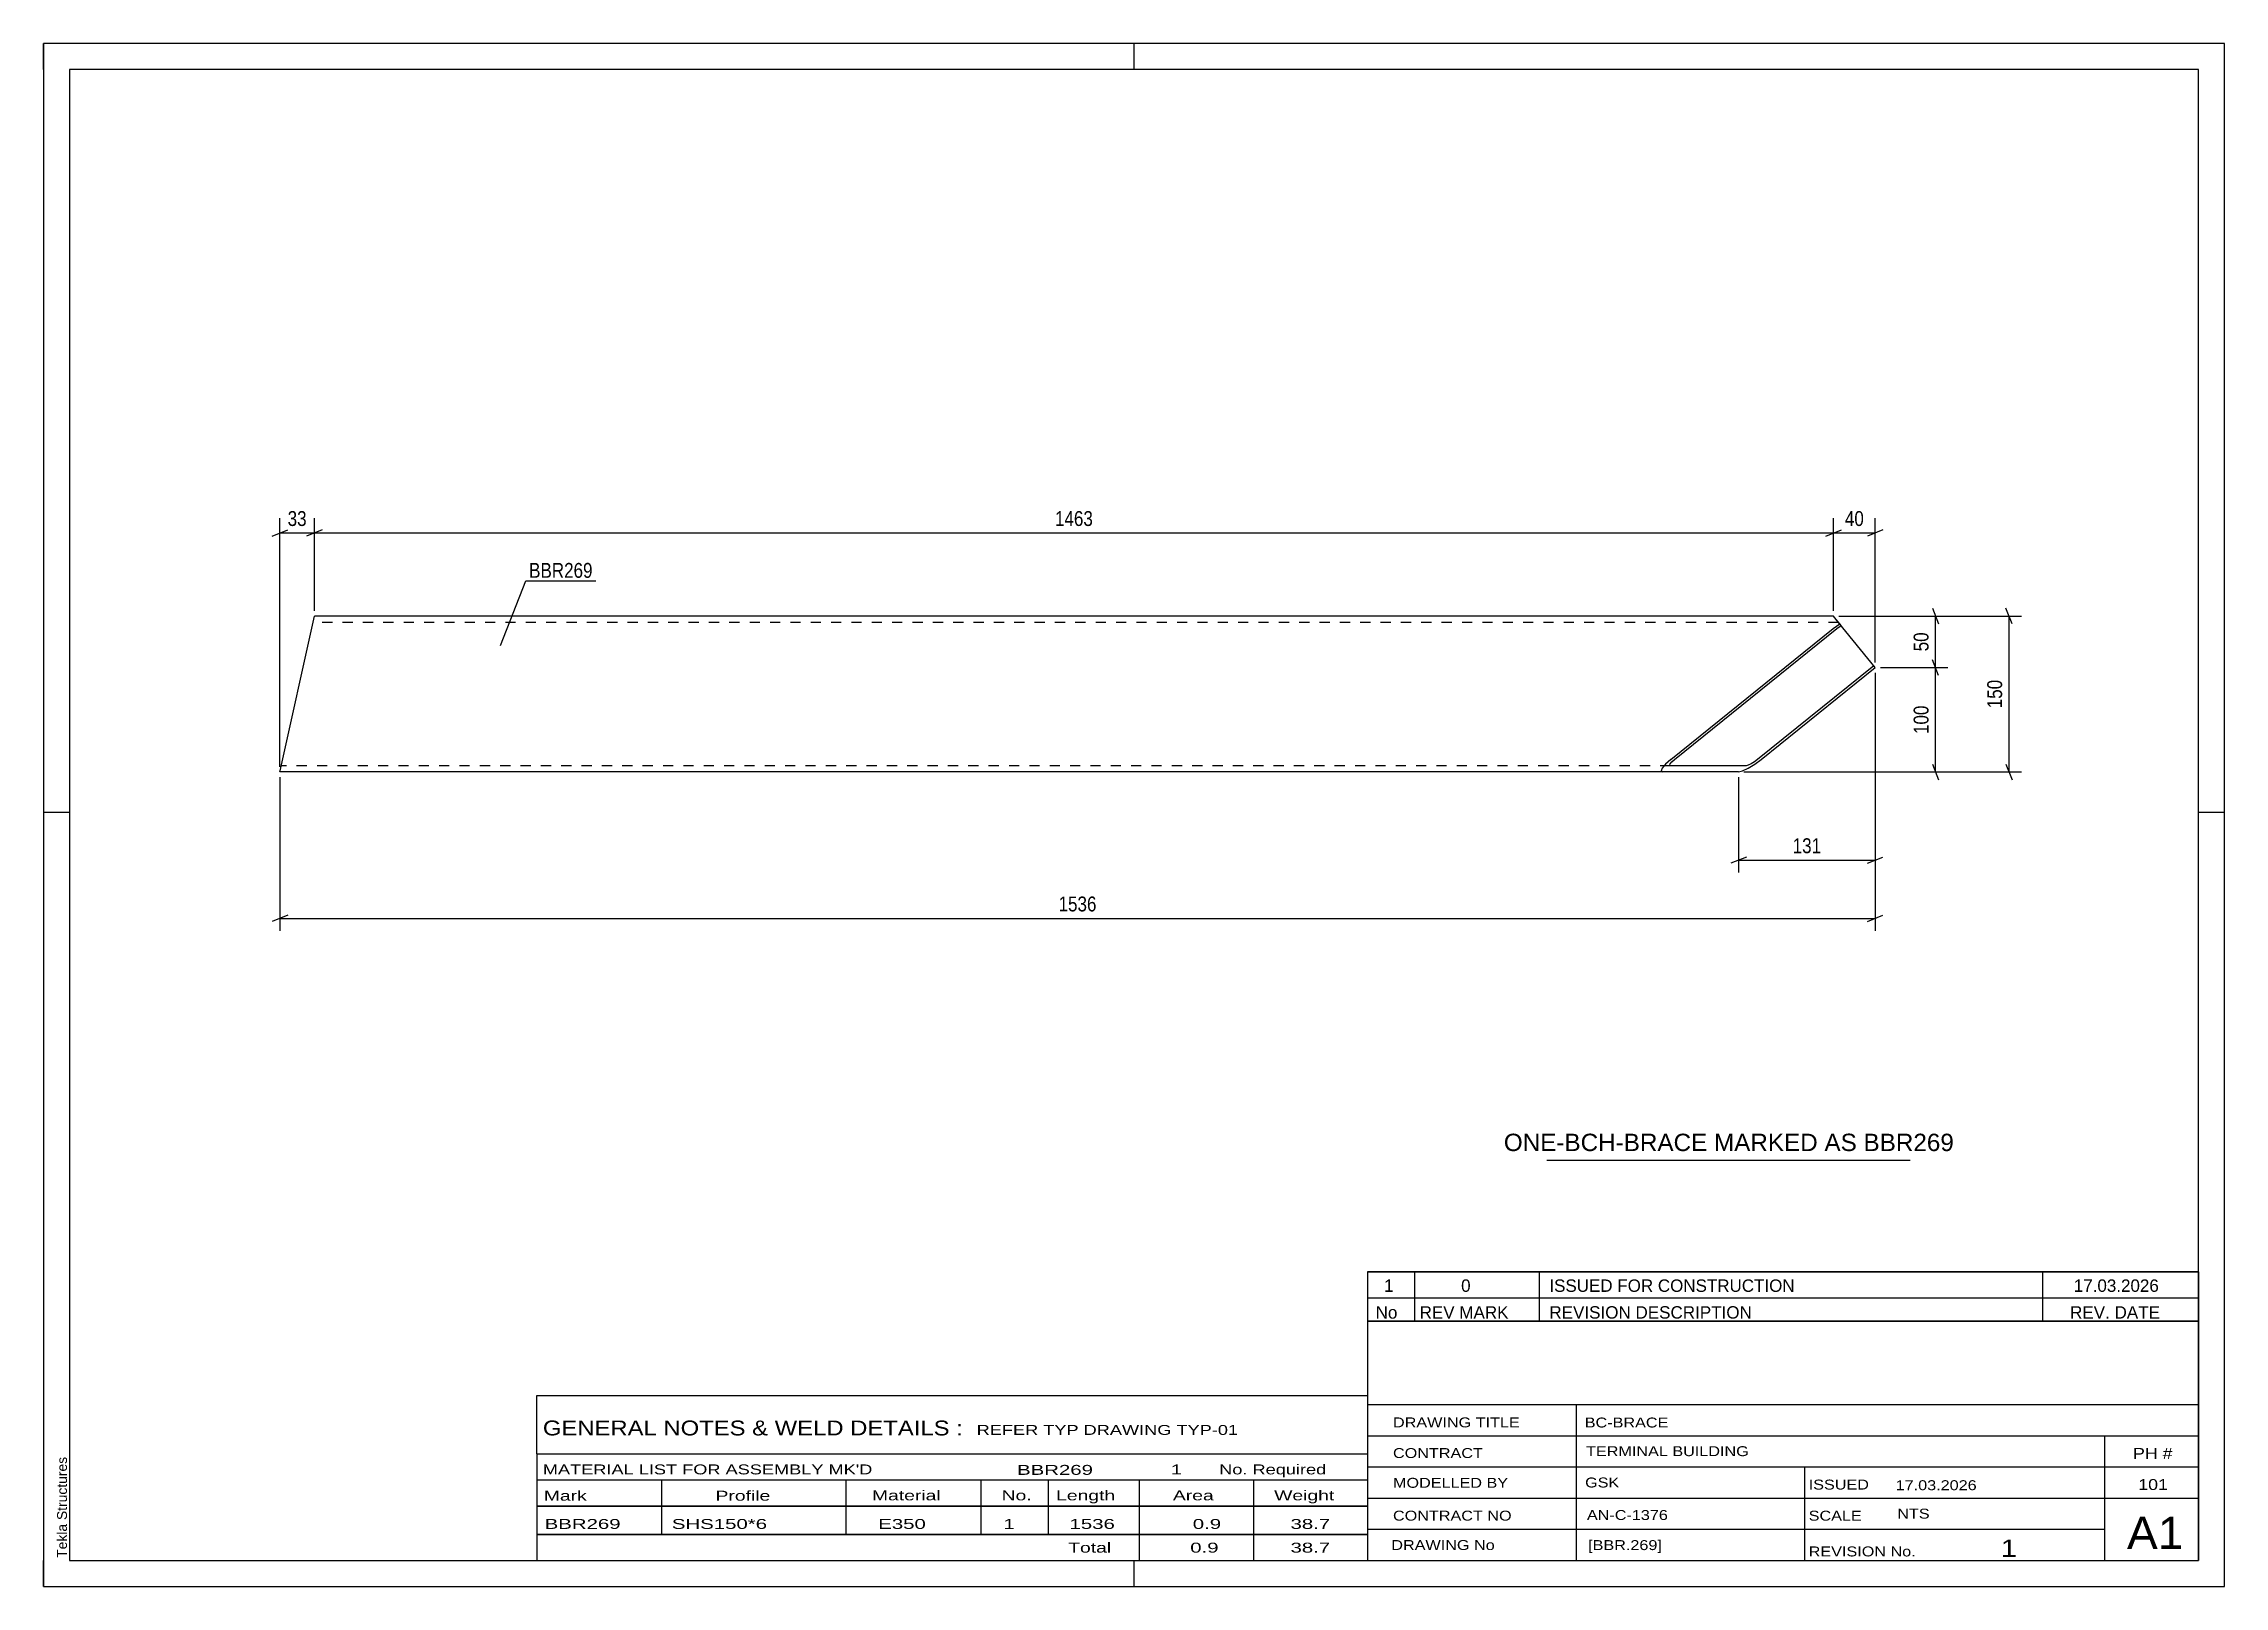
# Model space of a CAD drawing. Header units: millimetres. Extents: x 0 to 420, y 0 to 297.
import ezdxf

# ---------------------------------------------------------------- set-up
doc = ezdxf.new("R2010")
doc.units = ezdxf.units.MM
doc.linetypes.add('DXK_LINE_DOT2', pattern=[3.9198, 1.9599, -1.9599])
doc.styles.add('Arial', font='ARIAL.TTF', dxfattribs={"height": 0.2})
doc.styles.add('Arial Narrow', font='ARIALN.TTF', dxfattribs={"height": 0.2})

# ---------------------------------------------------------------- blocks, each defined once
blk = doc.blocks.new('Unknown-585399836-1162')
at = {"color": 5, "linetype": 'Continuous'}
for p, q in [((420, 297), (0, 297)), ((0, 297), (0, 0)), ((0, 292), (0, 297)), ((210, 292), (210, 297)), ((420, 0), (420, 297)), ((415, 292), (5, 292)), ((5, 292), (5, 5)), ((415, 5), (415, 292)), ((5, 149), (0, 149)), ((420, 149), (415, 149)), ((0, 0), (0, 5)), ((5, 5), (415, 5)), ((210, 0), (210, 5)), ((0, 0), (420, 0))]:
    blk.add_line(p, q, dxfattribs=at)
at = {"color": 174, "linetype": 'Continuous', "style": 'Arial'}
blk.add_text('Tekla Structures', height=1.9102, rotation=90, dxfattribs=at).set_placement((4.5, 5.5))
blk = doc.blocks.new('Part-585399836-1676 - 1675')
at = {"color": 2, "linetype": 'Continuous'}
for p, q in [((45.56, 156.98), (52.14, 186.79)), ((344.74, 186.79), (52.14, 186.79)), ((344.66, 184.39), (345.91, 185.31)), ((345.71, 185.59), (344.74, 186.79)), ((345.91, 185.31), (345.31, 186.09)), ((345.36, 184.39), (345.98, 184.85)), ((345.69, 185.59), (345.71, 185.59)), ((345.71, 185.59), (345.69, 185.59)), ((352.74, 176.88), (345.71, 185.59)), ((346.2, 184.99), (345.91, 185.31)), ((345.98, 184.85), (346.2, 184.99)), ((313.41, 159.19), (344.66, 184.39)), ((314.11, 159.19), (345.36, 184.39)), ((352.46, 177.22), (330.11, 159.19)), ((330.81, 159.19), (352.74, 176.88)), ((45.52, 156.79), (45.56, 156.98)), ((311.83, 156.79), (45.52, 156.79)), ((311.72, 157.5), (311.52, 156.98)), ((311.52, 156.98), (311.83, 156.79)), ((312.38, 158.28), (311.72, 157.5)), ((326.44, 156.79), (311.83, 156.79)), ((313.41, 159.19), (312.38, 158.28)), ((313.17, 158.09), (313.26, 158.35)), ((313.32, 157.99), (313.17, 158.09)), ((313.26, 158.35), (313.59, 158.74)), ((327.93, 157.99), (313.32, 157.99)), ((313.59, 158.74), (314.11, 159.19)), ((326.44, 156.79), (327.2, 156.98)), ((327.2, 156.98), (328.3, 157.5)), ((328.31, 158.09), (327.93, 157.99)), ((328.3, 157.5), (329.56, 158.28)), ((328.86, 158.35), (328.31, 158.09)), ((329.49, 158.74), (328.86, 158.35)), ((330.11, 159.19), (329.49, 158.74)), ((329.56, 158.28), (330.81, 159.19))]:
    blk.add_line(p, q, dxfattribs=at)
at = {"color": 7, "linetype": 'DXK_LINE_DOT2'}
for p, q in [((345.69, 185.59), (51.88, 185.59)), ((45.79, 157.99), (45.81, 158.09)), ((313.32, 157.99), (45.79, 157.99))]:
    blk.add_line(p, q, dxfattribs=at)
blk = doc.blocks.new('StraightDimension-585399836-1914 - 1675')
at = {"color": 7, "linetype": 'Continuous'}
for p, q in [((53.64, 203.39), (50.64, 202.19)), ((52.14, 187.79), (52.14, 205.64)), ((52.14, 202.79), (344.74, 202.79)), ((343.24, 202.19), (346.24, 203.39)), ((344.74, 187.79), (344.74, 205.64))]:
    blk.add_line(p, q, dxfattribs=at)
at = {"color": 0}
blk.add_wipeout([(202.7, 203.54), (202.7, 207.74), (194.18, 207.74), (194.18, 203.54)], dxfattribs=at)
at = {"color": 3, "style": 'Arial Narrow'}
blk.add_text('1463', height=2.863, dxfattribs=at).set_placement((194.78, 204.14))
blk = doc.blocks.new('StraightDimension-585399836-1717 - 1675')
at = {"color": 7, "linetype": 'Continuous'}
for p, q in [((352.74, 175.88), (352.74, 126.19)), ((45.52, 155.79), (45.52, 126.19)), ((47.02, 129.19), (44.02, 127.99)), ((45.52, 128.59), (352.74, 128.59)), ((351.24, 127.99), (354.24, 129.19))]:
    blk.add_line(p, q, dxfattribs=at)
at = {"color": 0}
blk.add_wipeout([(203.39, 129.34), (203.39, 133.54), (194.87, 133.54), (194.87, 129.34)], dxfattribs=at)
at = {"color": 3, "style": 'Arial Narrow'}
blk.add_text('1536', height=2.863, dxfattribs=at).set_placement((195.47, 129.94))
blk = doc.blocks.new('StraightDimension-585399836-1913 - 1675')
at = {"color": 7, "linetype": 'Continuous'}
for p, q in [((343.24, 202.19), (346.24, 203.39)), ((344.74, 187.79), (344.74, 205.64)), ((344.74, 202.79), (352.74, 202.79)), ((354.24, 203.39), (351.24, 202.19)), ((352.74, 177.88), (352.74, 205.64))]:
    blk.add_line(p, q, dxfattribs=at)
at = {"color": 0}
blk.add_wipeout([(351.17, 203.54), (351.17, 207.74), (346.31, 207.74), (346.31, 203.54)], dxfattribs=at)
at = {"color": 3, "style": 'Arial Narrow'}
blk.add_text('40', height=2.863, dxfattribs=at).set_placement((346.91, 204.14))
blk = doc.blocks.new('StraightDimension-585399836-1904 - 1675')
at = {"color": 7, "linetype": 'Continuous'}
for p, q in [((352.74, 175.88), (352.74, 137.4)), ((326.44, 155.79), (326.44, 137.4)), ((327.94, 140.4), (324.94, 139.2)), ((326.44, 139.8), (352.74, 139.8)), ((351.24, 139.2), (354.24, 140.4))]:
    blk.add_line(p, q, dxfattribs=at)
at = {"color": 0}
blk.add_wipeout([(342.93, 140.55), (342.93, 144.75), (336.25, 144.75), (336.25, 140.55)], dxfattribs=at)
at = {"color": 3, "style": 'Arial Narrow'}
blk.add_text('131', height=2.863, dxfattribs=at).set_placement((336.85, 141.15))
blk = doc.blocks.new('StraightDimension-585399836-1915 - 1675')
at = {"color": 7, "linetype": 'Continuous'}
for p, q in [((44.02, 202.19), (47.02, 203.39)), ((45.52, 157.79), (45.52, 205.64)), ((45.52, 202.79), (52.14, 202.79)), ((53.64, 203.39), (50.64, 202.19)), ((52.14, 187.79), (52.14, 205.64))]:
    blk.add_line(p, q, dxfattribs=at)
at = {"color": 0}
blk.add_wipeout([(51.26, 203.54), (51.26, 207.74), (46.4, 207.74), (46.4, 203.54)], dxfattribs=at)
at = {"color": 3, "style": 'Arial Narrow'}
blk.add_text('33', height=2.863, dxfattribs=at).set_placement((47, 204.14))
blk = doc.blocks.new('StraightDimension-585399836-1959 - 1675')
at = {"color": 7, "linetype": 'Continuous'}
for p, q in [((345.74, 186.79), (366.77, 186.79)), ((363.77, 188.29), (364.97, 185.29)), ((364.37, 176.88), (364.37, 186.79)), ((353.74, 176.88), (366.77, 176.88)), ((364.97, 175.38), (363.77, 178.38))]:
    blk.add_line(p, q, dxfattribs=at)
at = {"color": 0}
blk.add_wipeout([(363.62, 184.26), (359.42, 184.26), (359.42, 179.41), (363.62, 179.41)], dxfattribs=at)
at = {"color": 3, "style": 'Arial Narrow'}
blk.add_text('50', height=2.863, rotation=90.0002, dxfattribs=at).set_placement((363.02, 180.01))
blk = doc.blocks.new('StraightDimension-585399836-1960 - 1675')
at = {"color": 7, "linetype": 'Continuous'}
for p, q in [((353.74, 176.88), (366.77, 176.88)), ((364.97, 175.38), (363.77, 178.38)), ((364.37, 156.79), (364.37, 176.88)), ((327.44, 156.79), (366.77, 156.79)), ((363.77, 158.29), (364.97, 155.29))]:
    blk.add_line(p, q, dxfattribs=at)
at = {"color": 0}
blk.add_wipeout([(363.62, 170.18), (359.42, 170.18), (359.42, 163.49), (363.62, 163.49)], dxfattribs=at)
at = {"color": 3, "style": 'Arial Narrow'}
blk.add_text('100', height=2.863, rotation=90.0002, dxfattribs=at).set_placement((363.02, 164.09))
blk = doc.blocks.new('StraightDimension-585399836-1983 - 1675')
at = {"color": 7, "linetype": 'Continuous'}
for p, q in [((345.74, 186.79), (380.94, 186.79)), ((379.14, 185.29), (377.94, 188.29)), ((378.54, 156.79), (378.54, 186.79)), ((327.44, 156.79), (380.94, 156.79)), ((377.94, 158.29), (379.14, 155.29))]:
    blk.add_line(p, q, dxfattribs=at)
at = {"color": 0}
blk.add_wipeout([(377.79, 175.14), (373.59, 175.14), (373.59, 168.45), (377.79, 168.45)], dxfattribs=at)
at = {"color": 3, "style": 'Arial Narrow'}
blk.add_text('150', height=2.863, rotation=90.0002, dxfattribs=at).set_placement((377.19, 169.05))
blk = doc.blocks.new('Unknown-585399836-2031')
at = {"color": 7, "linetype": 'Continuous'}
for p, q in [((255, 51.05), (255, 5)), ((255, 51.05), (415, 51.05)), ((415, 51), (415, 5)), ((255, 35), (415, 35)), ((295.14, 35), (295.14, 5)), ((255, 29), (415, 29)), ((397, 5.05), (397, 29.05)), ((255, 23), (415, 23)), ((339.14, 23), (339.14, 5)), ((255, 17), (415, 17)), ((255, 11), (397, 11)), ((255, 5), (415, 5))]:
    blk.add_line(p, q, dxfattribs=at)
at = {"color": 7, "style": 'Arial Narrow'}
for s, height, width, p in [('DRAWING TITLE', 1.9089, 1.425378, (259.88, 30.61)), ('BC-BRACE', 1.909, 1.425378, (296.81, 30.59)), ('CONTRACT', 1.909, 1.425378, (259.88, 24.71)), ('TERMINAL BUILDING', 1.9089, 1.425378, (297.06, 25.07)), ('MODELLED BY', 1.9089, 1.425378, (259.88, 18.98)), ('GSK', 1.909, 1.425378, (296.88, 19.04)), ('ISSUED', 1.909, 1.425378, (339.94, 18.64)), ('17.03.2026', 1.909, 1.425378, (356.69, 18.52)), ('CONTRACT NO', 1.9089, 1.425378, (259.88, 12.66)), ('AN-C-1376', 1.909, 1.425378, (297.23, 12.78)), ('SCALE', 1.909, 1.425378, (339.94, 12.65)), ('A1', 6.204, 1.25, (401.24, 7.2)), ('DRAWING No', 1.909, 1.425378, (259.56, 7)), ('[BBR.269]', 1.909, 1.425378, (297.46, 6.99)), ('1', 3.34, 1.5, (376.91, 5.68)), ('REVISION No.', 1.9089, 1.425378, (339.94, 5.77))]:
    blk.add_text(s, height=height, dxfattribs=dict(at, width=width)).set_placement(p)
at = {"color": 7, "linetype": 'Continuous', "style": 'Arial Narrow'}
for s, height, width, p in [('PH #', 2.1, 1.42538, (402.4, 24.55)), ('101', 2.1, 1.42538, (403.41, 18.55)), ('NTS', 1.909, 1.425378, (357, 13.05))]:
    blk.add_text(s, height=height, dxfattribs=dict(at, width=width)).set_placement(p)
blk = doc.blocks.new('Unknown-585399836-2032')
at = {"color": 7, "linetype": 'Continuous'}
for p, q in [((255, 60.55), (415, 60.55)), ((415, 60.55), (255, 60.55)), ((255, 60.55), (255, 55.55)), ((264, 60.55), (264, 55.55)), ((288, 60.55), (288, 55.55)), ((385, 60.55), (385, 55.55)), ((415, 60.55), (415, 55.55)), ((255, 55.55), (415, 55.55)), ((255, 55.55), (255, 51.05)), ((255, 55.55), (415, 55.55)), ((264, 55.55), (264, 51.05)), ((288, 55.55), (288, 51.05)), ((385, 55.55), (385, 51.05)), ((415, 55.55), (415, 51.05)), ((415, 51.05), (255, 51.05))]:
    blk.add_line(p, q, dxfattribs=at)
at = {"color": 7, "linetype": 'Continuous', "style": 'Arial Narrow'}
for s, height, width, p in [('1', 2.39, 1.196471, (258.16, 56.7)), ('0', 2.39, 1.196471, (273, 56.7)), ('ISSUED FOR CONSTRUCTION', 2.3861, 1.196471, (290, 56.7)), ('17.03.2026', 2.386, 1.196471, (391, 56.7)), ('No', 2.386, 1.2, (256.54, 51.55)), ('REV MARK', 2.386, 1.2, (265, 51.55)), ('REVISION DESCRIPTION', 2.3861, 1.2, (290, 51.55)), ('REV. DATE', 2.386, 1.2, (390.28, 51.55))]:
    blk.add_text(s, height=height, dxfattribs=dict(at, width=width)).set_placement(p)
blk = doc.blocks.new('Unknown-585399836-2033')
at = {"color": 7, "linetype": 'Continuous'}
for p, q in [((95, 36.75), (255, 36.75)), ((95, 25.5), (95, 36.75)), ((255, 36.75), (255, 25.5)), ((95, 25.5), (255, 25.5)), ((95, 25.5), (95, 20.5)), ((255, 25.5), (255, 20.5)), ((95, 20.5), (255, 20.5)), ((95, 20.5), (95, 15.5)), ((119, 20.5), (119, 15.5)), ((154.5, 20.5), (154.5, 15.5)), ((180.5, 20.5), (180.5, 15.5)), ((193.5, 20.5), (193.5, 15.5)), ((211, 20.5), (211, 15.5)), ((233, 20.5), (233, 15.5)), ((255, 20.5), (255, 15.5)), ((95, 15.5), (255, 15.5)), ((95, 15.45), (95, 10.05)), ((95, 15.45), (255, 15.45)), ((119, 15.5), (119, 10)), ((154.5, 15.5), (154.5, 10)), ((180.5, 15.5), (180.5, 10)), ((193.5, 15.5), (193.5, 10)), ((211, 15.5), (211, 10)), ((233, 15.5), (233, 10)), ((255, 15.45), (255, 10.05)), ((95, 10.05), (255, 10.05)), ((95, 10), (255, 10)), ((95, 10), (95, 5)), ((211, 10), (211, 5)), ((233, 10), (233, 5)), ((255, 10), (255, 5)), ((95, 5), (255, 5))]:
    blk.add_line(p, q, dxfattribs=at)
at = {"color": 7, "style": 'Arial Narrow'}
for s, height, width, p in [('GENERAL NOTES & WELD DETAILS :', 2.8633, 1.4, (96.15, 29.06)), ('REFER TYP DRAWING TYP-01', 1.9089, 1.6, (179.7, 29.16)), ("MATERIAL LIST FOR ASSEMBLY MK'D", 1.9089, 1.6, (96.15, 21.56)), ('BBR269', 1.909, 1.794707, (187.48, 21.47)), ('1', 1.91, 1.794707, (217.08, 21.56)), ('No. Required', 1.9089, 1.6, (226.41, 21.56)), ('Mark', 1.909, 1.7, (96.34, 16.5)), ('Profile', 1.909, 1.7, (129.41, 16.5)), ('Material', 1.909, 1.7, (159.54, 16.56)), ('No.', 1.909, 1.7, (184.5, 16.56)), ('Length', 1.909, 1.7, (195, 16.56)), ('Area', 1.909, 1.7, (217.5, 16.56)), ('Weight', 1.909, 1.7, (237, 16.56))]:
    blk.add_text(s, height=height, dxfattribs=dict(at, width=width)).set_placement(p)
at = {"color": 7, "linetype": 'Continuous', "style": 'Arial Narrow'}
for s, height, width, p in [('BBR269', 1.909, 1.794707, (96.5, 11.06)), ('SHS150*6', 1.909, 1.794707, (121, 11.06)), ('E350', 1.909, 1.794707, (160.74, 11.06)), ('1', 1.91, 1.794707, (184.86, 11.06)), ('1536', 1.909, 1.794707, (197.58, 11.06)), ('0.9', 1.909, 1.794707, (221.32, 11.06)), ('38.7', 1.909, 1.794707, (240.14, 11.06)), ('Total', 1.909, 1.7, (197.33, 6.5)), ('0.9', 1.909, 1.794707, (220.83, 6.5)), ('38.7', 1.909, 1.794707, (240.14, 6.5))]:
    blk.add_text(s, height=height, dxfattribs=dict(at, width=width)).set_placement(p)
blk = doc.blocks.new('Unknown-585399836-2034')
at = {"color": 7, "linetype": 'Continuous'}
blk.add_line((289.5, 82.05), (359.5, 82.05), dxfattribs=at)
at = {"color": 7, "style": 'Arial'}
blk.add_text('ONE-BCH-BRACE MARKED AS BBR269', height=3.3428, dxfattribs=at).set_placement((281.23, 83.8))
blk = doc.blocks.new('Mark-585399836-1709 - 1675')
at = {"color": 0}
blk.add_wipeout([(105.74, 194.16), (105.74, 197.16), (93.5, 197.16), (93.5, 194.16)], dxfattribs=at)
blk.add_wipeout([(105.74, 194.16), (105.74, 197.16), (93.5, 197.16), (93.5, 194.16)], dxfattribs=at)
at = {"color": 30, "linetype": 'Continuous'}
for p, q in [((88.02, 181.1), (92.9, 193.56)), ((92.9, 193.56), (106.34, 193.56))]:
    blk.add_line(p, q, dxfattribs=at)
at = {"color": 3, "style": 'Arial Narrow'}
blk.add_text('BBR269', height=2.863, dxfattribs=at).set_placement((93.5, 194.16))

msp = doc.modelspace()

# ---------------------------------------------------------------- block references
for name in ['Unknown-585399836-1162', 'Part-585399836-1676 - 1675', 'Unknown-585399836-2034', 'Unknown-585399836-2032', 'Unknown-585399836-2031', 'Unknown-585399836-2033']:
    msp.add_blockref(name, (0, 0))

# ---------------------------------------------------------------- next in the draw order: block references
for name in ['StraightDimension-585399836-1914 - 1675', 'StraightDimension-585399836-1717 - 1675']:
    msp.add_blockref(name, (0, 0))

# ---------------------------------------------------------------- next in the draw order: block references
for name in ['StraightDimension-585399836-1915 - 1675', 'StraightDimension-585399836-1913 - 1675', 'Mark-585399836-1709 - 1675']:
    msp.add_blockref(name, (0, 0))

# ---------------------------------------------------------------- next in the draw order: block references
msp.add_blockref('StraightDimension-585399836-1904 - 1675', (0, 0))

# ---------------------------------------------------------------- next in the draw order: block references
msp.add_blockref('StraightDimension-585399836-1959 - 1675', (0, 0))

# ---------------------------------------------------------------- next in the draw order: block references
msp.add_blockref('StraightDimension-585399836-1960 - 1675', (0, 0))

# ---------------------------------------------------------------- next in the draw order: block references
msp.add_blockref('StraightDimension-585399836-1983 - 1675', (0, 0))

doc.saveas('drawing.dxf')
